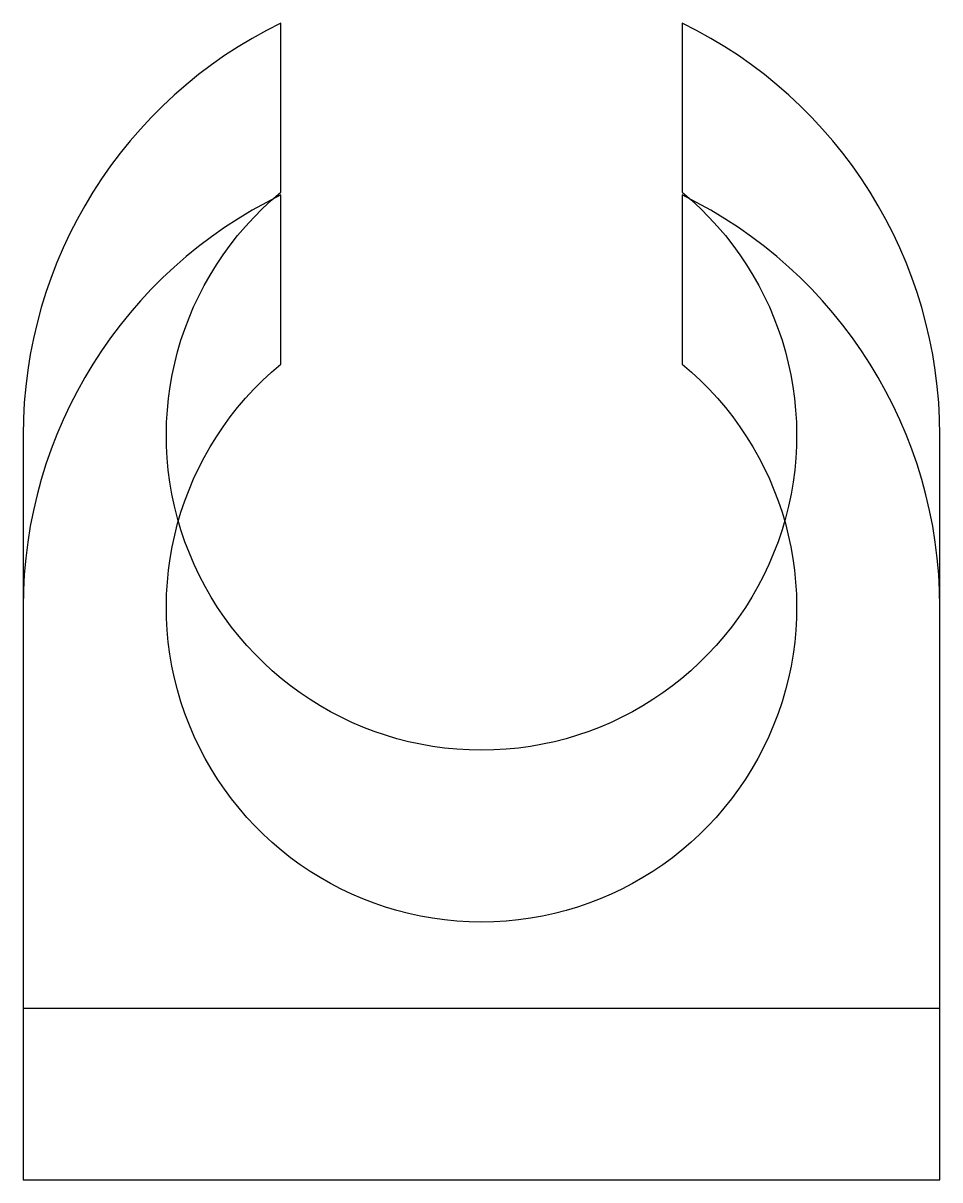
# Model space of a CAD drawing. Header units: millimetres. Extents: x 118 to 134, y 0 to 20.2.
import ezdxf

# ---------------------------------------------------------------- set-up
doc = ezdxf.new("R2010")
doc.units = ezdxf.units.MM
doc.layers.get('0').update_dxf_attribs({"linetype": 'CONTINUOUS'})

msp = doc.modelspace()

# ---------------------------------------------------------------- linework, layer by layer
for points in [[(129.5, 20.194), (129.5, 17.243, -2.783612), (122.5, 17.243), (122.5, 20.194, 0.287008), (118, 13), (118, 3), (134, 3), (134, 13, 0.287008)], [(129.5, 17.194), (129.5, 14.243, -2.783612), (122.5, 14.243), (122.5, 17.194, 0.287008), (118, 10), (118, 0), (134, 0), (134, 10, 0.287008)]]:
    msp.add_lwpolyline(points, format="xyb", close=True)

doc.saveas('drawing.dxf')
